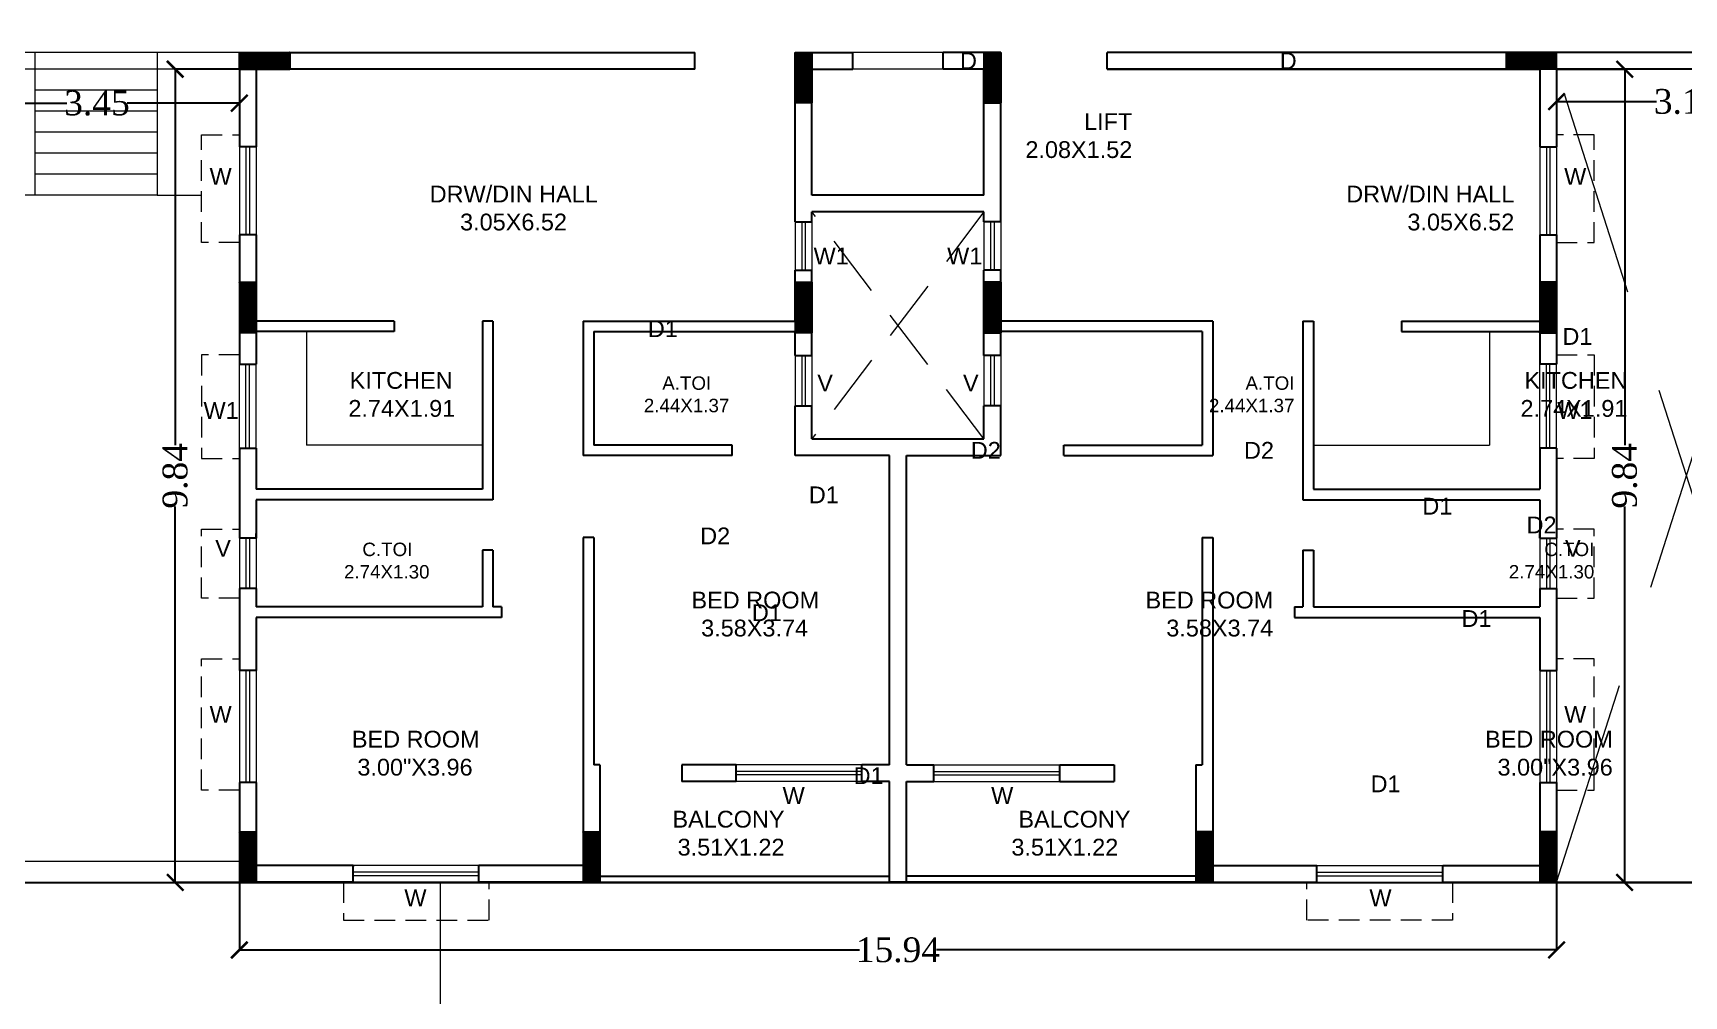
# Model space of a CAD drawing. Header units: metres. Extents: x 0 to 63445, y 32350 to 32804.
# Drawn here: x 63014.84 to 63034.82, y 32757 to 32768.65 of the extents above; entities that cross this region are included whole.
import ezdxf

# ---------------------------------------------------------------- set-up
doc = ezdxf.new("R2010")
doc.units = ezdxf.units.M
doc.header["$MEASUREMENT"] = 0
doc.header["$PDMODE"] = 34
doc.header["$PDSIZE"] = -10
for name, pattern in [('CONTINULUS', [0]), ('DASHED', [0.75, 0.5, -0.25]), ('DASHED2', [0.375, 0.25, -0.125])]:
    doc.linetypes.add(name, pattern=pattern)
doc.layers.get('0').update_dxf_attribs({"lineweight": 25})
doc.layers.add('BLK_1_COVERED_AREA', color=140, linetype='Continuous', lineweight=30, true_color=0x00bfff)
for name, color, linetype, lineweight in [('BLK_1_FIRE_TENDER_MOVEMENT', 7, 'Continuous', 0), ('BLK_1_LVL_0_BLDG_FOOT_PRINT', 1, 'DASHED', 9), ('COLUMN', 1, 'Continuous', 30), ('elev', 252, 'Continuous', 20), ('hatch', 251, 'Continuous', 20), ('STEPS', 114, 'Continuous', 20), ('TEXT-2', 65, 'Continuous', 18), ('wall', 7, 'Continuous', 30), ('window', 154, 'Continuous', 9)]:
    doc.layers.add(name, color=color, linetype=linetype, lineweight=lineweight)
doc.layers.add('BLK_1_LVL_0_FRONT_SETBACK', color=2, linetype='Continuous', plot=False)
doc.layers.add('text', color=65, linetype='Continuous')
doc.styles.add('AutoDCRFont', font='arial.ttf')
doc.styles.get("Standard").update_dxf_attribs({"font": 'arial.ttf', "height": 0.4})
doc.styles.add('TNR', font='times.ttf', dxfattribs={"height": 0.5})
doc.dimstyles.new('ARCHANA', dxfattribs={"dimscale": 0, "dimtxt": 0.5, "dimasz": 0.5, "dimexe": 0, "dimexo": 0, "dimgap": 0, "dimtad": 0, "dimzin": 0, "dimdsep": 46, "dimtxsty": 'TNR', "dimblk": 'ARCHTICK', "dimcen": 0.09, "dimclrd": 36, "dimclre": 36, "dimclrt": 7, "dimadec": 0, "dimazin": 0, "dimtfac": 1, "dimtofl": 0, "dimtmove": 0, "dimatfit": 3, "dimldrblk": 'ARCHTICK', "dimfxl": 1, "dimfrac": 2, "dimtolj": 1, "dimtzin": 0, "dimlwd": -1, "dimlwe": -1, "dimarcsym": 0})

# ---------------------------------------------------------------- blocks, each defined once
blk = doc.blocks.new('A$C7D115503')
at = {"layer": 'COLUMN', "ltscale": 3}
h = blk.add_hatch(dxfattribs=at)
h.set_pattern_fill('ANSI31', color=256, style=0)
h.paths.add_polyline_path([(-14.36, -11.59), (-6.36, -11.59), (-6.36, 12.41), (-14.36, 12.41)])
at = {"layer": 'COLUMN', "ltscale": 0.05}
for p, q in [((-14.36, 12.41), (-6.36, 12.41)), ((-14.36, 12.41), (-14.36, -11.59)), ((-6.36, 12.41), (-6.36, -11.59)), ((-6.36, -11.59), (-14.36, -11.59))]:
    blk.add_line(p, q, dxfattribs=at)
blk = doc.blocks.new('_ArchTick')
at = {"color": 0, "linetype": 'ByBlock', "const_width": 0.15}
blk.add_lwpolyline([(-0.5, -0.5), (0.5, 0.5)], dxfattribs=at)
blk = doc.blocks.new('*D109')
at = {"layer": 'Defpoints', "color": 0, "ltscale": 0.5, "transparency": 16777216}
for p in [(63013.892, 32768.214), (63017.337, 32768.214), (63013.892, 32767.803)]:
    blk.add_point(p, dxfattribs=at)
at = {"layer": 'wall', "color": 36, "ltscale": 0.5, "transparency": 16777216}
for p, q in [((63013.892, 32768.214), (63013.892, 32767.803)), ((63017.337, 32768.214), (63017.337, 32767.803)), ((63013.892, 32767.803), (63015.25, 32767.803)), ((63017.337, 32767.803), (63015.978, 32767.803))]:
    blk.add_line(p, q, dxfattribs=at)
at = {"layer": 'wall', "color": 36, "ltscale": 0.5, "transparency": 16777216, "xscale": 0.2, "yscale": 0.2, "zscale": 0.2, "rotation": 180}
blk.add_blockref('_ArchTick', (63013.892, 32767.803), dxfattribs=at)
at = {"layer": 'wall', "color": 36, "ltscale": 0.5, "transparency": 16777216, "xscale": 0.2, "yscale": 0.2, "zscale": 0.2}
blk.add_blockref('_ArchTick', (63017.337, 32767.803), dxfattribs=at)
at = {"layer": 'wall', "color": 7, "ltscale": 0.5, "transparency": 16777216, "insert": (63015.614, 32767.803), "char_height": 0.5, "attachment_point": 5, "style": 'TNR'}
blk.add_mtext('\\A1;{\\H0.6x;3.45}', dxfattribs=at)
blk = doc.blocks.new('*D110')
at = {"layer": 'Defpoints', "color": 0, "ltscale": 0.5, "transparency": 16777216}
for p in [(63017.337, 32768.214), (63016.561, 32758.376), (63017.337, 32758.376)]:
    blk.add_point(p, dxfattribs=at)
at = {"layer": 'wall', "color": 36, "ltscale": 0.5, "transparency": 16777216}
for p, q in [((63017.337, 32768.214), (63016.561, 32768.214)), ((63016.561, 32768.214), (63016.561, 32763.666)), ((63016.561, 32758.376), (63016.561, 32762.924)), ((63017.337, 32758.376), (63016.561, 32758.376))]:
    blk.add_line(p, q, dxfattribs=at)
at = {"layer": 'wall', "color": 36, "ltscale": 0.5, "transparency": 16777216, "xscale": 0.2, "yscale": 0.2, "zscale": 0.2}
for p, rotation in [((63016.561, 32768.214), 90), ((63016.561, 32758.376), 270)]:
    blk.add_blockref('_ArchTick', p, dxfattribs=dict(at, rotation=rotation))
at = {"layer": 'wall', "color": 7, "ltscale": 0.5, "transparency": 16777216, "insert": (63016.561, 32763.295), "char_height": 0.5, "attachment_point": 5, "rotation": 90, "style": 'TNR'}
blk.add_mtext('\\A1;{\\H0.6x;9.84}', dxfattribs=at)
blk = doc.blocks.new('*D111')
at = {"layer": 'Defpoints', "color": 0, "ltscale": 0.5, "transparency": 16777216}
for p in [(63017.337, 32758.376), (63033.281, 32758.376), (63033.281, 32757.558)]:
    blk.add_point(p, dxfattribs=at)
at = {"layer": 'wall', "color": 36, "ltscale": 0.5, "transparency": 16777216}
for p, q in [((63017.337, 32758.376), (63017.337, 32757.558)), ((63033.281, 32758.376), (63033.281, 32757.558)), ((63017.337, 32757.558), (63024.845, 32757.558)), ((63033.281, 32757.558), (63025.774, 32757.558))]:
    blk.add_line(p, q, dxfattribs=at)
at = {"layer": 'wall', "color": 36, "ltscale": 0.5, "transparency": 16777216, "xscale": 0.2, "yscale": 0.2, "zscale": 0.2, "rotation": 180}
blk.add_blockref('_ArchTick', (63017.337, 32757.558), dxfattribs=at)
at = {"layer": 'wall', "color": 36, "ltscale": 0.5, "transparency": 16777216, "xscale": 0.2, "yscale": 0.2, "zscale": 0.2}
blk.add_blockref('_ArchTick', (63033.281, 32757.558), dxfattribs=at)
at = {"layer": 'wall', "color": 7, "ltscale": 0.5, "transparency": 16777216, "insert": (63025.309, 32757.558), "char_height": 0.5, "attachment_point": 5, "style": 'TNR'}
blk.add_mtext('\\A1;{\\H0.6x;15.94}', dxfattribs=at)
blk = doc.blocks.new('*D112')
at = {"layer": 'Defpoints', "color": 0, "ltscale": 0.5, "transparency": 16777216}
for p in [(63033.281, 32768.214), (63034.106, 32768.214), (63033.281, 32758.375)]:
    blk.add_point(p, dxfattribs=at)
at = {"layer": 'wall', "color": 36, "ltscale": 0.5, "transparency": 16777216}
for p, q in [((63033.281, 32768.214), (63034.106, 32768.214)), ((63034.106, 32768.214), (63034.106, 32763.666)), ((63034.106, 32758.375), (63034.106, 32762.924)), ((63033.281, 32758.375), (63034.106, 32758.375))]:
    blk.add_line(p, q, dxfattribs=at)
at = {"layer": 'wall', "color": 36, "ltscale": 0.5, "transparency": 16777216, "xscale": 0.2, "yscale": 0.2, "zscale": 0.2}
for p, rotation in [((63034.106, 32768.214), 90), ((63034.106, 32758.375), 270)]:
    blk.add_blockref('_ArchTick', p, dxfattribs=dict(at, rotation=rotation))
at = {"layer": 'wall', "color": 7, "ltscale": 0.5, "transparency": 16777216, "insert": (63034.106, 32763.295), "char_height": 0.5, "attachment_point": 5, "rotation": 90, "style": 'TNR'}
blk.add_mtext('\\A1;{\\H0.6x;9.84}', dxfattribs=at)
blk = doc.blocks.new('*D113')
at = {"layer": 'Defpoints', "color": 0, "ltscale": 0.5, "transparency": 16777216}
for p in [(63033.281, 32768.214), (63036.43, 32768.214), (63033.281, 32767.822)]:
    blk.add_point(p, dxfattribs=at)
at = {"layer": 'wall', "color": 36, "ltscale": 0.5, "transparency": 16777216}
for p, q in [((63033.281, 32768.214), (63033.281, 32767.822)), ((63036.43, 32768.214), (63036.43, 32767.822)), ((63033.281, 32767.822), (63034.492, 32767.822)), ((63036.43, 32767.822), (63035.22, 32767.822))]:
    blk.add_line(p, q, dxfattribs=at)
at = {"layer": 'wall', "color": 36, "ltscale": 0.5, "transparency": 16777216, "xscale": 0.2, "yscale": 0.2, "zscale": 0.2, "rotation": 180}
blk.add_blockref('_ArchTick', (63033.281, 32767.822), dxfattribs=at)
at = {"layer": 'wall', "color": 36, "ltscale": 0.5, "transparency": 16777216, "xscale": 0.2, "yscale": 0.2, "zscale": 0.2}
blk.add_blockref('_ArchTick', (63036.43, 32767.822), dxfattribs=at)
at = {"layer": 'wall', "color": 7, "ltscale": 0.5, "transparency": 16777216, "insert": (63034.856, 32767.822), "char_height": 0.5, "attachment_point": 5, "style": 'TNR'}
blk.add_mtext('\\A1;{\\H0.6x;3.15}', dxfattribs=at)

msp = doc.modelspace()

# ---------------------------------------------------------------- linework, layer by layer
at = {"layer": 'BLK_1_COVERED_AREA', "linetype": 'CONTINULUS', "ltscale": 0.05}
msp.add_lwpolyline([(62984.4846, 32758.3753), (63046.7442, 32758.3753), (63046.7442, 32759.9842), (63047.3538, 32759.9842), (63047.3538, 32761.8342), (63047.8635, 32761.8342), (63047.8635, 32768.2648), (63046.7442, 32768.2648), (63046.7442, 32770.7033), (63047.8635, 32770.7033), (63047.8635, 32777.1339), (63047.3538, 32777.1339), (63047.3538, 32778.9839), (63046.7442, 32778.9839), (63046.7442, 32780.5928), (62984.4846, 32780.5928)], dxfattribs=at)
at = {"layer": 'BLK_1_FIRE_TENDER_MOVEMENT', "color": 7, "ltscale": 0.5}
msp.add_lwpolyline([(63019.7714, 32758.3753), (63003.4403, 32758.3753), (63003.4403, 32750.8803), (63019.7714, 32750.8803)], close=True, dxfattribs=at)
at = {"layer": 'BLK_1_LVL_0_BLDG_FOOT_PRINT', "linetype": 'CONTINULUS', "ltscale": 0.05}
msp.add_lwpolyline([(62984.4846, 32758.3753), (63046.7442, 32758.3753), (63046.7442, 32759.9842), (63047.3538, 32759.9842), (63047.3538, 32761.8342), (63047.8635, 32761.8342), (63047.8635, 32768.2648), (63046.7442, 32768.2648), (63046.7442, 32770.7033), (63047.8635, 32770.7033), (63047.8635, 32777.1339), (63047.3538, 32777.1339), (63047.3538, 32778.9839), (63046.7442, 32778.9839), (63046.7442, 32780.5928), (62984.4846, 32780.5928)], dxfattribs=at)
at = {"layer": 'BLK_1_LVL_0_FRONT_SETBACK', "color": 2}
msp.add_lwpolyline([(62985.3163, 32758.3753), (62985.3091, 32750.3873), (62989.5683, 32749.7189), (62998.1526, 32749.33), (63016.088, 32749.2672), (63046.8705, 32749.1635), (63046.7442, 32758.3753), (62985.3163, 32758.3753)], close=True, dxfattribs=at)
at = {"layer": 'elev', "linetype": 'DASHED2', "ltscale": 3}
for p, q in [((63026.3508, 32763.7435), (63024.2679, 32766.4868)), ((63026.3508, 32766.4868), (63024.2679, 32763.7435))]:
    msp.add_line(p, q, dxfattribs=at)
at = {"layer": 'elev', "ltscale": 0.05}
for p, q in [((63018.1501, 32765.0389), (63018.1501, 32763.6673)), ((63032.4685, 32765.0389), (63032.4685, 32763.6673)), ((63020.28, 32763.6673), (63018.1501, 32763.6673)), ((63030.3387, 32763.6673), (63032.4685, 32763.6673))]:
    msp.add_line(p, q, dxfattribs=at)
at = {"layer": 'hatch'}
for p, q in [((63025.8555, 32768.4172), (63024.6362, 32768.4172)), ((63025.8555, 32768.214), (63024.6362, 32768.214))]:
    msp.add_line(p, q, dxfattribs=at)
at = {"layer": 'hatch', "linetype": 'DASHED2', "ltscale": 10}
for p, q in [((63036.4299, 32758.3753), (63033.2814, 32768.214)), ((63033.2814, 32758.3764), (63036.4299, 32768.214))]:
    msp.add_line(p, q, dxfattribs=at)
at = {"layer": 'STEPS'}
for p, q in [((63017.3373, 32768.4172), (63013.8915, 32768.4172)), ((63014.8619, 32768.4172), (63014.8619, 32766.69)), ((63016.3415, 32768.4172), (63016.3415, 32766.69)), ((63017.3373, 32768.214), (63013.8915, 32768.214)), ((63016.3415, 32767.96), (63014.8619, 32767.96)), ((63016.3415, 32767.706), (63014.8619, 32767.706)), ((63016.3415, 32767.452), (63014.8619, 32767.452)), ((63016.3415, 32767.198), (63014.8619, 32767.198)), ((63016.3415, 32766.944), (63014.8619, 32766.944)), ((63014.8619, 32766.69), (63014.3488, 32766.69)), ((63016.3415, 32766.69), (63014.8619, 32766.69)), ((63016.3415, 32766.69), (63016.8801, 32766.69)), ((63013.8915, 32758.6304), (63017.3373, 32758.6304)), ((63013.8915, 32758.3764), (63017.3373, 32758.3764))]:
    msp.add_line(p, q, dxfattribs=at)
at = {"layer": 'wall', "ltscale": 0.5}
msp.add_line((63017.9469, 32768.4172), (63022.8493, 32768.4172), dxfattribs=at)
at = {"layer": 'wall', "ltscale": 0.05}
for p, q in [((63022.8493, 32768.214), (63022.8493, 32768.4172)), ((63024.0647, 32766.3684), (63024.0647, 32768.4172)), ((63026.554, 32766.3684), (63026.554, 32768.4172)), ((63027.8421, 32768.214), (63027.8421, 32768.4172)), ((63017.3373, 32768.214), (63017.3373, 32767.276)), ((63017.5405, 32768.214), (63017.5405, 32767.276)), ((63022.8493, 32768.214), (63017.5405, 32768.214)), ((63024.2679, 32766.69), (63024.2679, 32768.214)), ((63026.3508, 32766.69), (63026.3508, 32768.214)), ((63027.8421, 32768.214), (63033.0782, 32768.214)), ((63033.0782, 32768.214), (63033.0782, 32767.276)), ((63033.2814, 32768.214), (63033.2814, 32767.276)), ((63024.2679, 32766.3684), (63024.2679, 32766.4868)), ((63026.3508, 32766.3684), (63026.3508, 32766.4868)), ((63017.3373, 32766.2092), (63017.3373, 32764.6455)), ((63017.5405, 32766.2092), (63017.5405, 32765.1659)), ((63033.0782, 32766.2092), (63033.0782, 32765.1659)), ((63033.2814, 32766.2092), (63033.2814, 32764.6455)), ((63024.0647, 32765.1659), (63024.0647, 32765.7842)), ((63024.2679, 32764.7512), (63024.2679, 32765.7842)), ((63026.3508, 32764.7512), (63026.3508, 32765.7842)), ((63026.554, 32765.1659), (63026.554, 32765.7842)), ((63019.2132, 32765.1659), (63017.5405, 32765.1659)), ((63019.2132, 32765.1659), (63019.2132, 32765.0389)), ((63020.28, 32765.1659), (63020.28, 32763.1327)), ((63020.407, 32765.1659), (63020.28, 32765.1659)), ((63020.407, 32765.1659), (63020.407, 32763.0057)), ((63021.4992, 32765.1659), (63021.4992, 32763.5403)), ((63021.4992, 32765.1659), (63024.0647, 32765.1659)), ((63029.1194, 32765.1659), (63026.554, 32765.1659)), ((63029.1194, 32765.1659), (63029.1194, 32763.5403)), ((63030.2117, 32765.1659), (63030.2117, 32763.0057)), ((63030.2117, 32765.1659), (63030.3387, 32765.1659)), ((63030.3387, 32765.1659), (63030.3387, 32763.1327)), ((63031.4055, 32765.1659), (63031.4055, 32765.0389)), ((63031.4055, 32765.1659), (63033.0782, 32765.1659)), ((63017.5405, 32765.0389), (63017.5405, 32764.6455)), ((63019.2132, 32765.0389), (63017.5405, 32765.0389)), ((63021.6262, 32765.0389), (63021.6262, 32763.6673)), ((63021.6262, 32765.0389), (63024.0647, 32765.0389)), ((63024.0647, 32764.7512), (63024.0647, 32765.0389)), ((63028.9924, 32765.0389), (63026.554, 32765.0389)), ((63026.554, 32764.7512), (63026.554, 32765.0389)), ((63028.9924, 32765.0389), (63028.9924, 32763.6673)), ((63031.4055, 32765.0389), (63033.0782, 32765.0389)), ((63033.0782, 32765.0389), (63033.0782, 32764.6455)), ((63024.0647, 32763.5403), (63024.0647, 32764.1416)), ((63024.2679, 32763.7435), (63024.2679, 32764.1416)), ((63026.3508, 32763.7435), (63026.3508, 32764.1416)), ((63026.554, 32763.5403), (63026.554, 32764.1416)), ((63024.2679, 32763.7435), (63026.3508, 32763.7435)), ((63017.3373, 32763.6295), (63017.3373, 32762.5406)), ((63017.5405, 32763.6295), (63017.5405, 32763.1327)), ((63023.3027, 32763.5403), (63021.4992, 32763.5403)), ((63023.3027, 32763.6673), (63021.6262, 32763.6673)), ((63023.3027, 32763.5403), (63023.3027, 32763.6673)), ((63025.2077, 32763.5403), (63024.0647, 32763.5403)), ((63025.2077, 32759.7989), (63025.2077, 32763.5403)), ((63025.2077, 32759.7989), (63025.2077, 32763.5403)), ((63025.4109, 32763.5403), (63026.554, 32763.5403)), ((63025.4109, 32759.7989), (63025.4109, 32763.5403)), ((63025.4109, 32759.7989), (63025.4109, 32763.5403)), ((63027.316, 32763.6673), (63028.9924, 32763.6673)), ((63027.316, 32763.5403), (63027.316, 32763.6673)), ((63027.316, 32763.5403), (63029.1194, 32763.5403)), ((63033.0782, 32763.6295), (63033.0782, 32763.1327)), ((63033.2814, 32763.6295), (63033.2814, 32762.5406)), ((63020.28, 32763.1327), (63017.5405, 32763.1327)), ((63030.3387, 32763.1327), (63033.0782, 32763.1327)), ((63017.5405, 32763.0057), (63017.5405, 32762.5406)), ((63020.407, 32763.0057), (63017.5405, 32763.0057)), ((63030.2117, 32763.0057), (63033.0782, 32763.0057)), ((63033.0782, 32763.0057), (63033.0782, 32762.5406)), ((63021.6262, 32762.5497), (63021.4992, 32762.5497)), ((63021.6262, 32762.5497), (63021.4992, 32762.5497)), ((63021.4992, 32762.5497), (63021.4992, 32758.9861)), ((63021.6262, 32762.5497), (63021.6262, 32759.7989)), ((63028.9924, 32762.5497), (63029.1194, 32762.5497)), ((63028.9924, 32762.5497), (63029.1194, 32762.5497)), ((63028.9924, 32762.5497), (63028.9924, 32759.7989)), ((63029.1194, 32762.5497), (63029.1194, 32758.9861)), ((63020.407, 32762.3961), (63020.28, 32762.3961)), ((63020.28, 32762.3961), (63020.28, 32761.709)), ((63020.407, 32762.3961), (63020.407, 32761.709)), ((63030.2117, 32762.3961), (63030.3387, 32762.3961)), ((63030.2117, 32762.3961), (63030.2117, 32761.709)), ((63030.3387, 32762.3961), (63030.3387, 32761.709)), ((63017.3373, 32761.931), (63017.3373, 32760.9375)), ((63017.5405, 32761.931), (63017.5405, 32761.709)), ((63033.0782, 32761.931), (63033.0782, 32761.709)), ((63033.2814, 32761.931), (63033.2814, 32760.9375)), ((63020.28, 32761.709), (63017.5405, 32761.709)), ((63020.28, 32761.709), (63017.5405, 32761.709)), ((63020.5086, 32761.709), (63020.407, 32761.709)), ((63020.5086, 32761.709), (63020.5086, 32761.582)), ((63030.1101, 32761.709), (63030.2117, 32761.709)), ((63030.1101, 32761.709), (63030.1101, 32761.582)), ((63030.3387, 32761.709), (63033.0782, 32761.709)), ((63030.3387, 32761.709), (63033.0782, 32761.709)), ((63017.5405, 32761.582), (63017.5405, 32760.9375)), ((63020.407, 32761.582), (63017.5405, 32761.582)), ((63020.5086, 32761.582), (63017.5405, 32761.582)), ((63030.1101, 32761.582), (63033.0782, 32761.582)), ((63030.2117, 32761.582), (63033.0782, 32761.582)), ((63033.0782, 32761.582), (63033.0782, 32760.9375)), ((63021.7024, 32759.7989), (63021.6262, 32759.7989)), ((63021.7024, 32759.7989), (63021.7024, 32758.9861)), ((63023.349, 32759.7989), (63022.6931, 32759.7989)), ((63022.6931, 32759.7989), (63022.6931, 32759.5957)), ((63025.2077, 32759.7989), (63024.873, 32759.7989)), ((63025.4109, 32759.7989), (63025.7456, 32759.7989)), ((63027.2697, 32759.7989), (63027.9256, 32759.7989)), ((63027.9256, 32759.7989), (63027.9256, 32759.5957)), ((63028.9162, 32759.7989), (63028.9924, 32759.7989)), ((63028.9162, 32759.7989), (63028.9162, 32758.9861)), ((63017.3373, 32759.5839), (63017.3373, 32758.3764)), ((63017.5405, 32759.5839), (63017.5405, 32758.5796)), ((63023.349, 32759.5957), (63022.6931, 32759.5957)), ((63025.2077, 32759.5957), (63024.873, 32759.5957)), ((63025.2077, 32758.3764), (63025.2077, 32759.5957)), ((63025.2077, 32758.3764), (63025.2077, 32759.5957)), ((63025.4109, 32759.5957), (63025.7456, 32759.5957)), ((63025.4109, 32758.3764), (63025.4109, 32759.5957)), ((63025.4109, 32758.3764), (63025.4109, 32759.5957)), ((63027.2697, 32759.5957), (63027.9256, 32759.5957)), ((63033.0782, 32759.5839), (63033.0782, 32758.5796)), ((63033.2814, 32759.5839), (63033.2814, 32758.3764)), ((63021.4992, 32758.9861), (63021.4992, 32758.3764)), ((63021.5754, 32758.9861), (63021.5754, 32758.4526)), ((63029.0432, 32758.9861), (63029.0432, 32758.4526)), ((63029.1194, 32758.9861), (63029.1194, 32758.3764)), ((63018.713, 32758.5796), (63017.5405, 32758.5796)), ((63018.713, 32758.5796), (63018.713, 32758.5669)), ((63021.4992, 32758.5796), (63020.237, 32758.5796)), ((63029.1194, 32758.5796), (63030.3817, 32758.5796)), ((63031.9057, 32758.5796), (63033.0782, 32758.5796)), ((63031.9057, 32758.5796), (63031.9057, 32758.5669)), ((63018.713, 32758.3764), (63017.3373, 32758.3764)), ((63021.4992, 32758.3764), (63020.237, 32758.3764)), ((63021.4992, 32758.3764), (63025.2077, 32758.3764)), ((63021.5754, 32758.4526), (63025.2077, 32758.4526)), ((63025.4109, 32758.3764), (63025.2077, 32758.3764)), ((63025.2077, 32758.3764), (63025.4109, 32758.3764)), ((63025.2077, 32758.3764), (63025.4109, 32758.3764)), ((63025.4109, 32758.3764), (63025.2077, 32758.3764)), ((63029.0432, 32758.4526), (63025.4109, 32758.4526)), ((63029.1194, 32758.3764), (63025.4109, 32758.3764)), ((63029.1194, 32758.3764), (63030.3817, 32758.3764)), ((63031.9057, 32758.3764), (63033.2814, 32758.3764))]:
    msp.add_line(p, q, dxfattribs=at)
at = {"layer": 'wall'}
for p, q in [((63024.0647, 32768.4172), (63024.7632, 32768.4172)), ((63024.7632, 32768.214), (63024.7632, 32768.4172)), ((63026.554, 32768.4172), (63025.8555, 32768.4172)), ((63025.8555, 32768.214), (63025.8555, 32768.4172)), ((63036.4299, 32768.4172), (63027.8421, 32768.4172)), ((63024.2679, 32768.214), (63024.7632, 32768.214)), ((63026.3508, 32768.214), (63025.8555, 32768.214)), ((63036.4299, 32768.214), (63027.8421, 32768.214)), ((63026.3508, 32766.69), (63024.2679, 32766.69)), ((63026.3508, 32766.4868), (63024.2679, 32766.4868)), ((63036.4299, 32758.3753), (63033.2814, 32758.3753))]:
    msp.add_line(p, q, dxfattribs=at)
at = {"layer": 'wall', "ltscale": 3}
for p, q in [((63017.5405, 32767.276), (63017.3373, 32767.276)), ((63033.0782, 32767.276), (63033.2814, 32767.276)), ((63024.0647, 32766.3684), (63024.2679, 32766.3684)), ((63026.554, 32766.3684), (63026.3508, 32766.3684)), ((63017.5405, 32766.2092), (63017.3373, 32766.2092)), ((63033.0782, 32766.2092), (63033.2814, 32766.2092)), ((63024.0647, 32765.7842), (63024.2679, 32765.7842)), ((63026.554, 32765.7842), (63026.3508, 32765.7842)), ((63024.0647, 32764.7512), (63024.2679, 32764.7512)), ((63026.554, 32764.7512), (63026.3508, 32764.7512)), ((63017.3373, 32764.6455), (63017.5405, 32764.6455)), ((63033.2814, 32764.6455), (63033.0782, 32764.6455)), ((63024.0647, 32764.1416), (63024.2679, 32764.1416)), ((63026.554, 32764.1416), (63026.3508, 32764.1416)), ((63017.3373, 32763.6295), (63017.5405, 32763.6295)), ((63033.2814, 32763.6295), (63033.0782, 32763.6295)), ((63017.5405, 32762.5406), (63017.3373, 32762.5406)), ((63033.0782, 32762.5406), (63033.2814, 32762.5406)), ((63017.5405, 32761.931), (63017.3373, 32761.931)), ((63033.0782, 32761.931), (63033.2814, 32761.931)), ((63017.5405, 32760.9375), (63017.3373, 32760.9375)), ((63033.0782, 32760.9375), (63033.2814, 32760.9375)), ((63023.349, 32759.5957), (63023.349, 32759.7989)), ((63024.873, 32759.5957), (63024.873, 32759.7989)), ((63025.7456, 32759.5957), (63025.7456, 32759.7989)), ((63027.2697, 32759.5957), (63027.2697, 32759.7989)), ((63017.5405, 32759.5839), (63017.3373, 32759.5839)), ((63033.0782, 32759.5839), (63033.2814, 32759.5839)), ((63018.713, 32758.3764), (63018.713, 32758.5796)), ((63020.237, 32758.3764), (63020.237, 32758.5796)), ((63030.3817, 32758.3764), (63030.3817, 32758.5796)), ((63031.9057, 32758.3764), (63031.9057, 32758.5796))]:
    msp.add_line(p, q, dxfattribs=at)
at = {"layer": 'wall', "ltscale": 0.1}
for p, q in [((63024.0647, 32764.7512), (63024.0647, 32764.8089)), ((63026.554, 32764.7512), (63026.554, 32764.8089)), ((63017.5405, 32762.5406), (63017.5405, 32762.5983)), ((63033.0782, 32762.5406), (63033.0782, 32762.5983))]:
    msp.add_line(p, q, dxfattribs=at)
at = {"layer": 'window'}
for p, q in [((63017.3373, 32767.2708), (63017.3373, 32766.2101)), ((63017.4172, 32767.2708), (63017.4172, 32766.2101)), ((63017.4606, 32767.2708), (63017.4605, 32766.2101)), ((63017.5405, 32767.276), (63017.5405, 32766.2092)), ((63033.0782, 32767.276), (63033.0782, 32766.2092)), ((63033.1581, 32767.2708), (63033.1581, 32766.2101)), ((63033.2014, 32767.2708), (63033.2014, 32766.2101)), ((63033.2814, 32767.2708), (63033.2814, 32766.2101)), ((63024.0647, 32766.3684), (63024.0647, 32765.7851)), ((63024.1447, 32766.3632), (63024.1447, 32765.7851)), ((63024.188, 32766.3632), (63024.188, 32765.7851)), ((63024.2679, 32766.3632), (63024.2679, 32765.7851)), ((63026.3508, 32766.3632), (63026.3508, 32765.7851)), ((63026.4307, 32766.3632), (63026.4307, 32765.7851)), ((63026.474, 32766.3632), (63026.474, 32765.7851)), ((63026.554, 32766.3684), (63026.554, 32765.7851)), ((63024.0647, 32764.7512), (63024.0647, 32764.7512)), ((63024.0647, 32764.7512), (63024.0647, 32764.1425)), ((63024.1447, 32764.7512), (63024.1447, 32764.1425)), ((63024.188, 32764.7512), (63024.188, 32764.1425)), ((63024.2679, 32764.7512), (63024.2679, 32764.1425)), ((63026.3508, 32764.7512), (63026.3508, 32764.1425)), ((63026.4307, 32764.7512), (63026.4307, 32764.1425)), ((63026.474, 32764.7512), (63026.474, 32764.1425)), ((63026.554, 32764.7512), (63026.554, 32764.7512)), ((63026.554, 32764.7512), (63026.554, 32764.1425)), ((63017.3373, 32763.6295), (63017.3373, 32764.6455)), ((63017.4172, 32763.6295), (63017.4172, 32764.6455)), ((63017.4606, 32763.6295), (63017.4606, 32764.6455)), ((63017.5405, 32763.6295), (63017.5405, 32764.6455)), ((63033.0782, 32763.6295), (63033.0782, 32764.6455)), ((63033.1581, 32763.6295), (63033.1581, 32764.6455)), ((63033.2014, 32763.6295), (63033.2014, 32764.6455)), ((63033.2814, 32763.6295), (63033.2814, 32764.6455)), ((63024.0647, 32764.1425), (63024.0647, 32764.1416)), ((63024.1447, 32764.1425), (63024.1447, 32764.1416)), ((63024.188, 32764.1425), (63024.188, 32764.1416)), ((63024.2679, 32764.1425), (63024.2679, 32764.1416)), ((63026.3508, 32764.1425), (63026.3508, 32764.1416)), ((63026.4307, 32764.1425), (63026.4307, 32764.1416)), ((63026.474, 32764.1425), (63026.474, 32764.1416)), ((63026.554, 32764.1425), (63026.554, 32764.1416)), ((63017.3373, 32762.5406), (63017.3373, 32761.931)), ((63017.4172, 32762.5406), (63017.4172, 32761.931)), ((63017.4605, 32762.5406), (63017.4605, 32761.931)), ((63017.5405, 32762.5406), (63017.5406, 32761.931)), ((63033.0782, 32762.5406), (63033.0781, 32761.931)), ((63033.1582, 32762.5406), (63033.1581, 32761.931)), ((63033.2015, 32762.5406), (63033.2014, 32761.931)), ((63033.2814, 32762.5406), (63033.2813, 32761.931)), ((63017.3373, 32761.9319), (63017.3373, 32761.931)), ((63017.4172, 32761.9319), (63017.4172, 32761.931)), ((63017.4605, 32761.9319), (63017.4605, 32761.931)), ((63017.5405, 32761.9319), (63017.5405, 32761.931)), ((63033.0782, 32761.9319), (63033.0782, 32761.931)), ((63033.1582, 32761.9319), (63033.1582, 32761.931)), ((63033.2015, 32761.9319), (63033.2015, 32761.931)), ((63033.2814, 32761.9319), (63033.2814, 32761.931)), ((63017.3373, 32760.9375), (63017.3373, 32759.5839)), ((63017.4172, 32760.9375), (63017.4172, 32759.5839)), ((63017.4605, 32760.9375), (63017.4605, 32759.5839)), ((63017.5405, 32760.9375), (63017.5405, 32759.5839)), ((63033.0782, 32760.9375), (63033.0782, 32759.5839)), ((63033.1581, 32760.9375), (63033.1581, 32759.5839)), ((63033.2014, 32760.9375), (63033.2014, 32759.5839)), ((63033.2814, 32760.9375), (63033.2814, 32759.5839)), ((63024.873, 32759.7989), (63023.3499, 32759.7989)), ((63024.873, 32759.7189), (63023.3499, 32759.7189)), ((63025.7456, 32759.7989), (63027.2688, 32759.7989)), ((63025.7456, 32759.7189), (63027.2688, 32759.7189)), ((63024.873, 32759.5957), (63023.349, 32759.5957)), ((63024.873, 32759.6756), (63023.3499, 32759.6756)), ((63025.7456, 32759.6756), (63027.2688, 32759.6756)), ((63025.7456, 32759.5957), (63027.2697, 32759.5957)), ((63020.237, 32758.5796), (63018.7139, 32758.5796)), ((63020.237, 32758.4997), (63018.7139, 32758.4997)), ((63030.3817, 32758.5796), (63031.9048, 32758.5796)), ((63030.3817, 32758.4997), (63031.9048, 32758.4997)), ((63020.237, 32758.4564), (63018.7139, 32758.4564)), ((63020.237, 32758.3764), (63018.7139, 32758.3764)), ((63030.3817, 32758.4564), (63031.9048, 32758.4564)), ((63030.3817, 32758.3764), (63031.9048, 32758.3764))]:
    msp.add_line(p, q, dxfattribs=at)
at = {"layer": 'window', "color": 8, "linetype": 'DASHED2'}
for points in [[(63017.3373, 32766.1155), (63016.8801, 32766.1155), (63016.8801, 32767.4204), (63017.3373, 32767.4204)], [(63033.2814, 32766.1155), (63033.7386, 32766.1155), (63033.7386, 32767.4204), (63033.2814, 32767.4204)], [(63017.3373, 32764.7597), (63016.8801, 32764.7597), (63016.8801, 32763.5056), (63017.3373, 32763.5056)], [(63033.2814, 32764.7597), (63033.7386, 32764.7597), (63033.7386, 32763.5056), (63033.2814, 32763.5056)], [(63017.3373, 32761.8158), (63016.8801, 32761.8158), (63016.8801, 32762.6498), (63017.3373, 32762.6498)], [(63033.2814, 32761.8158), (63033.7386, 32761.8158), (63033.7386, 32762.6498), (63033.2814, 32762.6498)], [(63017.3373, 32759.4901), (63016.8801, 32759.4901), (63016.8801, 32761.0819), (63017.3373, 32761.0819)], [(63033.2814, 32759.4901), (63033.7386, 32759.4901), (63033.7386, 32761.0819), (63033.2814, 32761.0819)], [(63018.5987, 32758.3764), (63018.5987, 32757.9192), (63020.3609, 32757.9192), (63020.3609, 32758.3764)], [(63032.02, 32758.3764), (63032.02, 32757.9192), (63030.2578, 32757.9192), (63030.2578, 32758.3764)]]:
    msp.add_lwpolyline(points, dxfattribs=at)

# ---------------------------------------------------------------- block references
at = {"layer": 'COLUMN', "ltscale": 0.05, "yscale": 0.025400733691282, "zscale": 0.025400733691282}
for p, xscale, rotation in [((63017.6526, 32768.5789), 0.025400733691282, 90), ((63032.966, 32768.5789), -0.025400733691282, 270)]:
    msp.add_blockref('A$C7D115503', p, dxfattribs=dict(at, xscale=xscale, rotation=rotation))
for p, xscale in [((63024.4295, 32768.1019), 0.025400733691282), ((63026.1891, 32768.1019), -0.025400733691282), ((63017.7021, 32765.3205), 0.025400733691282), ((63024.4295, 32765.3205), 0.025400733691282), ((63026.1891, 32765.3205), -0.025400733691282), ((63032.9165, 32765.3205), -0.025400733691282), ((63017.7021, 32758.6707), 0.025400733691282), ((63021.8641, 32758.6707), 0.025400733691282), ((63028.7546, 32758.6707), -0.025400733691282), ((63032.9165, 32758.6707), -0.025400733691282)]:
    msp.add_blockref('A$C7D115503', p, dxfattribs=dict(at, xscale=xscale))

# ---------------------------------------------------------------- texts
at = {"layer": 'text'}
for s, insert, char_height, width, attachment_point in [('D', (63026.266, 32768.4172), 0.2032, 5.867919, 3), ('D', (63030.1358, 32768.4172), 0.2032, 5.867919, 3), ('LIFT\\P2.08X1.52', (63028.1461, 32767.1371), 0.20321, 5.537709, 9), ('\\pi1.79292;DRW/DIN HALL\\P\\pi2.16052;3.05X6.52', (63017.8484, 32766.2607), 0.203206, 5.588511, 7), ('DRW/DIN HALL\\P3.05X6.52', (63032.7702, 32766.2607), 0.203206, 5.588511, 9), ('D1', (63022.6446, 32765.1762), 0.20321, 5.867919, 3), ('D1', (63033.7153, 32765.0824), 0.20321, 5.867919, 3), ('\\pi2.1933;KITCHEN\\P\\pi2.17729;2.74X1.91', (63016.4796, 32764.0058), 0.203206, 5.588511, 7), ('\\pi1.94655;A.TOI\\P\\pi1.7236;2.44X1.37', (63020.5096, 32764.0618), 0.162565, 4.465728, 7), ('A.TOI\\P2.44X1.37', (63030.109, 32764.0618), 0.16256, 4.465728, 9), ('KITCHEN\\P2.74X1.91', (63034.1391, 32764.0058), 0.20321, 5.588511, 9), ('D2', (63026.554, 32763.7047), 0.20321, 5.867919, 3), ('D2', (63029.8614, 32763.7047), 0.20321, 5.867919, 3), ('D1', (63024.5934, 32763.166), 0.20321, 5.867919, 3), ('D1', (63032.02, 32763.0288), 0.20321, 5.867919, 3), ('D2', (63033.2814, 32762.8014), 0.20321, 5.867919, 3), ('\\pi1.94594;C.TOI\\P\\pi1.72388;2.74X1.30', (63016.8801, 32762.05), 0.162565, 4.465728, 7), ('D2', (63023.2783, 32762.6693), 0.20321, 5.867919, 3), ('C.TOI\\P2.74X1.30', (63033.7386, 32762.05), 0.16256, 4.465728, 9), ('\\pi2.04256;BED ROOM\\P\\pi2.1599;3.58X3.74', (63020.7671, 32761.3482), 0.203206, 5.588511, 7), ('BED ROOM\\P3.58X3.74', (63029.8516, 32761.3482), 0.20321, 5.588511, 9), ('D1', (63023.9044, 32761.7402), 0.20321, 5.867919, 3), ('D1', (63032.4938, 32761.6698), 0.20321, 5.867919, 3), ('\\pi2.04256;BED ROOM\\P\\pi2.10916;3.00"X3.96', (63016.6568, 32759.6652), 0.203206, 5.588511, 7), ('BED ROOM\\P3.00"X3.96', (63033.9619, 32759.6652), 0.20321, 5.588511, 9), ('D1', (63025.1361, 32759.7679), 0.20321, 5.867919, 3), ('D1', (63031.3932, 32759.6694), 0.20321, 5.867919, 3), (' BALCONY\\P3.51X1.22', (63023.9364, 32758.6973), 0.20321, 1.445887, 9), ('\\pi0.00625; BALCONY\\P\\pi0;3.51X1.22', (63026.6823, 32758.6973), 0.203206, 1.445887, 7)]:
    msp.add_mtext(s, dxfattribs=dict(at, insert=insert, char_height=char_height, width=width, attachment_point=attachment_point))
at = {"layer": 'TEXT-2', "width": 0.183842, "style": 'AutoDCRFont'}
for s, insert, char_height, attachment_point in [('W', (63017.2447, 32766.8155), 0.2032, 9), ('W', (63033.374, 32766.8155), 0.2032, 7), ('W1', (63024.7138, 32765.8529), 0.20321, 9), ('W1', (63025.9049, 32765.8529), 0.20321, 7), ('V', (63024.5222, 32764.3159), 0.2032, 9), ('V', (63026.0965, 32764.3159), 0.2032, 7), ('W1', (63017.3292, 32763.9831), 0.20321, 9), ('W1', (63033.2895, 32763.9831), 0.20321, 7), ('V', (63017.2348, 32762.3147), 0.2032, 9), ('V', (63033.3839, 32762.3147), 0.2032, 7), ('W', (63017.2447, 32760.3075), 0.2032, 9), ('W', (63033.374, 32760.3075), 0.2032, 7), ('W', (63024.1811, 32759.3254), 0.2032, 9), ('W', (63026.4376, 32759.3254), 0.2032, 7), ('W', (63019.6025, 32758.0867), 0.2032, 9), ('W', (63031.0162, 32758.0867), 0.2032, 7)]:
    msp.add_mtext(s, dxfattribs=dict(at, insert=insert, char_height=char_height, attachment_point=attachment_point))

# ---------------------------------------------------------------- dimensions: what is measured, and where the dimension line sits
at = {"layer": 'wall', "ltscale": 0.5}
for base, p1, p2, picture, middle in [((63016.5605, 32758.3764), (63017.3373, 32768.214), (63017.3373, 32758.3764), '*D110', (63016.5605, 32763.2952)), ((63034.1056, 32768.214), (63033.2814, 32758.3753), (63033.2814, 32768.214), '*D112', (63034.1056, 32763.2947))]:
    dim = msp.add_linear_dim(base=base, p1=p1, p2=p2, angle=270, text='{\\H0.6x;<>}', dimstyle='ARCHANA', override={"dimscale": 1, "dimtxt": 0.3, "dimasz": 0.2, "dimfxl": 6, "dimarcsym": 1}, dxfattribs=at)
    dim.commit()
    dim.dimension.update_dxf_attribs({"geometry": picture, "text_midpoint": middle})
for base, p1, p2, picture, middle in [((63013.8915, 32767.8027), (63017.3373, 32768.214), (63013.8915, 32768.214), '*D109', (63015.6144, 32767.8027)), ((63033.2814, 32767.8223), (63036.4299, 32768.214), (63033.2814, 32768.214), '*D113', (63034.8556, 32767.8223)), ((63033.2814, 32757.5582), (63017.3373, 32758.3764), (63033.2814, 32758.3764), '*D111', (63025.3093, 32757.5582))]:
    dim = msp.add_linear_dim(base=base, p1=p1, p2=p2, text='{\\H0.6x;<>}', dimstyle='ARCHANA', override={"dimscale": 1, "dimtxt": 0.3, "dimasz": 0.2, "dimfxl": 6, "dimarcsym": 1}, dxfattribs=at)
    dim.commit()
    dim.dimension.update_dxf_attribs({"geometry": picture, "text_midpoint": middle})

doc.saveas('drawing.dxf')
